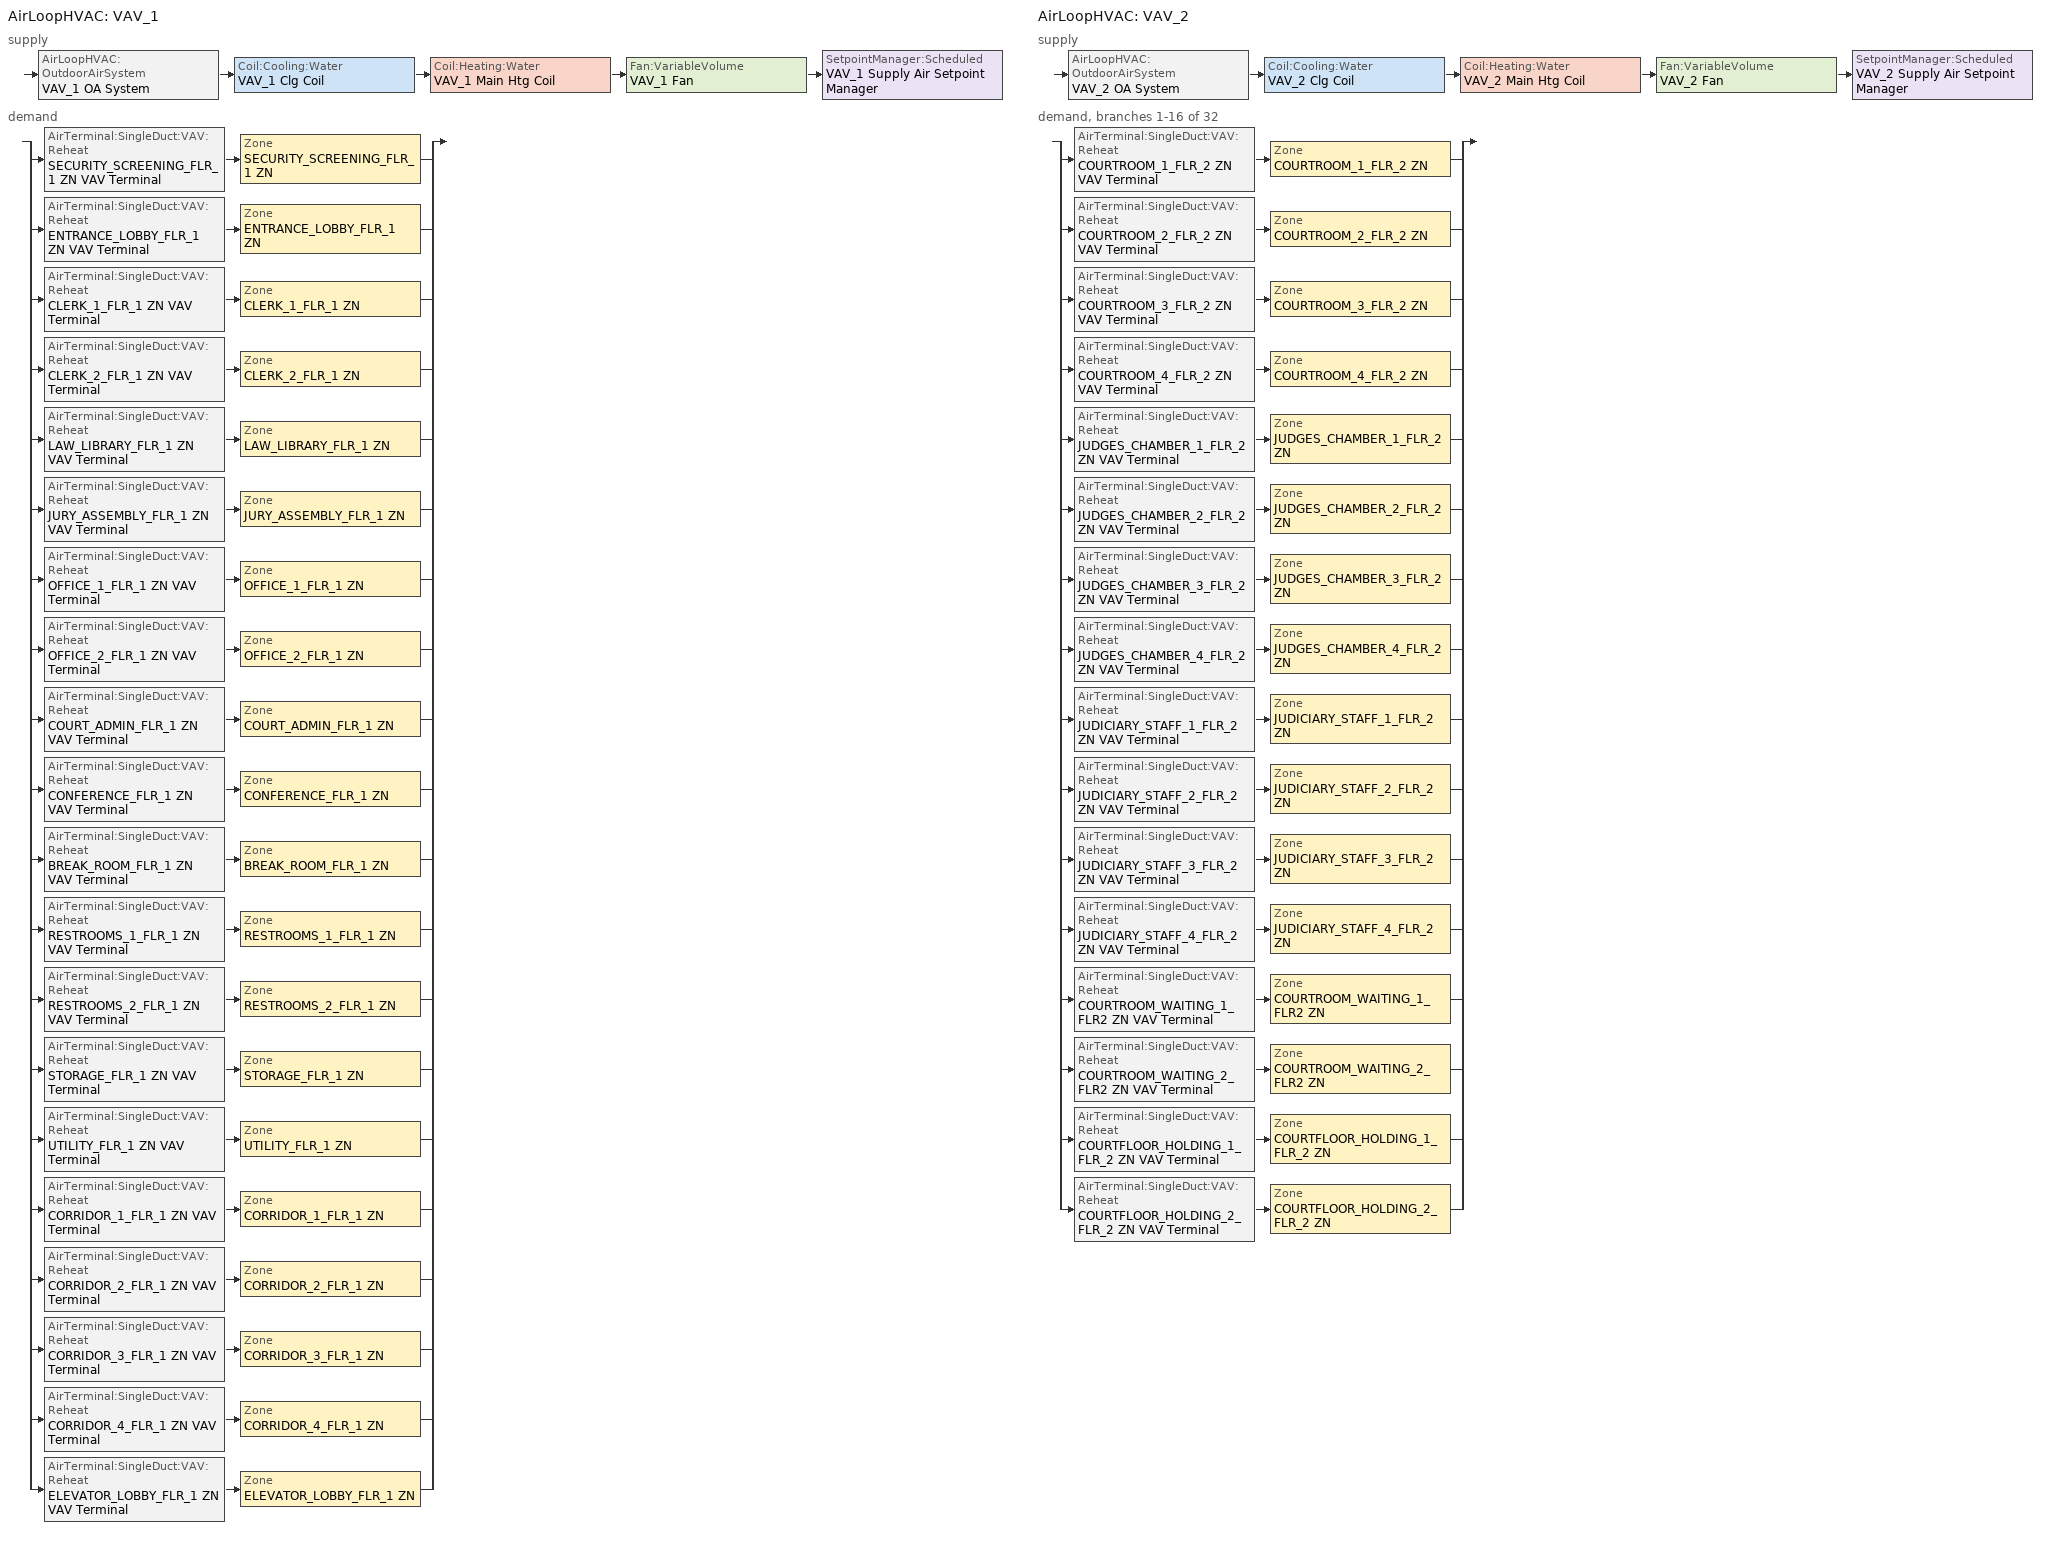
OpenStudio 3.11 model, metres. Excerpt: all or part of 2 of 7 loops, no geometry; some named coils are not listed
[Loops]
AirLoopHVAC 'VAV_1'
 supply: AirLoopHVAC:OutdoorAirSystem 'VAV_1 OA System' > Coil:Cooling:Water 'VAV_1 Clg Coil' > Coil:Heating:Water 'VAV_1 Main Htg Coil' > Fan:VariableVolume 'VAV_1 Fan' > SetpointManager:Scheduled 'VAV_1 Supply Air Setpoint Manager'
 demand: split
  | AirTerminal:SingleDuct:VAV:Reheat 'SECURITY_SCREENING_FLR_1 ZN VAV Terminal' > Zone 'SECURITY_SCREENING_FLR_1 ZN'
  | AirTerminal:SingleDuct:VAV:Reheat 'ENTRANCE_LOBBY_FLR_1 ZN VAV Terminal' > Zone 'ENTRANCE_LOBBY_FLR_1 ZN'
  | AirTerminal:SingleDuct:VAV:Reheat 'CLERK_1_FLR_1 ZN VAV Terminal' > Zone 'CLERK_1_FLR_1 ZN'
  | AirTerminal:SingleDuct:VAV:Reheat 'CLERK_2_FLR_1 ZN VAV Terminal' > Zone 'CLERK_2_FLR_1 ZN'
  | AirTerminal:SingleDuct:VAV:Reheat 'LAW_LIBRARY_FLR_1 ZN VAV Terminal' > Zone 'LAW_LIBRARY_FLR_1 ZN'
  | AirTerminal:SingleDuct:VAV:Reheat 'JURY_ASSEMBLY_FLR_1 ZN VAV Terminal' > Zone 'JURY_ASSEMBLY_FLR_1 ZN'
  | AirTerminal:SingleDuct:VAV:Reheat 'OFFICE_1_FLR_1 ZN VAV Terminal' > Zone 'OFFICE_1_FLR_1 ZN'
  | AirTerminal:SingleDuct:VAV:Reheat 'OFFICE_2_FLR_1 ZN VAV Terminal' > Zone 'OFFICE_2_FLR_1 ZN'
  | AirTerminal:SingleDuct:VAV:Reheat 'COURT_ADMIN_FLR_1 ZN VAV Terminal' > Zone 'COURT_ADMIN_FLR_1 ZN'
  | AirTerminal:SingleDuct:VAV:Reheat 'CONFERENCE_FLR_1 ZN VAV Terminal' > Zone 'CONFERENCE_FLR_1 ZN'
  | AirTerminal:SingleDuct:VAV:Reheat 'BREAK_ROOM_FLR_1 ZN VAV Terminal' > Zone 'BREAK_ROOM_FLR_1 ZN'
  | AirTerminal:SingleDuct:VAV:Reheat 'RESTROOMS_1_FLR_1 ZN VAV Terminal' > Zone 'RESTROOMS_1_FLR_1 ZN'
  | AirTerminal:SingleDuct:VAV:Reheat 'RESTROOMS_2_FLR_1 ZN VAV Terminal' > Zone 'RESTROOMS_2_FLR_1 ZN'
  | AirTerminal:SingleDuct:VAV:Reheat 'STORAGE_FLR_1 ZN VAV Terminal' > Zone 'STORAGE_FLR_1 ZN'
  | AirTerminal:SingleDuct:VAV:Reheat 'UTILITY_FLR_1 ZN VAV Terminal' > Zone 'UTILITY_FLR_1 ZN'
  | AirTerminal:SingleDuct:VAV:Reheat 'CORRIDOR_1_FLR_1 ZN VAV Terminal' > Zone 'CORRIDOR_1_FLR_1 ZN'
  | AirTerminal:SingleDuct:VAV:Reheat 'CORRIDOR_2_FLR_1 ZN VAV Terminal' > Zone 'CORRIDOR_2_FLR_1 ZN'
  | AirTerminal:SingleDuct:VAV:Reheat 'CORRIDOR_3_FLR_1 ZN VAV Terminal' > Zone 'CORRIDOR_3_FLR_1 ZN'
  | AirTerminal:SingleDuct:VAV:Reheat 'CORRIDOR_4_FLR_1 ZN VAV Terminal' > Zone 'CORRIDOR_4_FLR_1 ZN'
  | AirTerminal:SingleDuct:VAV:Reheat 'ELEVATOR_LOBBY_FLR_1 ZN VAV Terminal' > Zone 'ELEVATOR_LOBBY_FLR_1 ZN'
AirLoopHVAC 'VAV_2'
 supply: AirLoopHVAC:OutdoorAirSystem 'VAV_2 OA System' > Coil:Cooling:Water 'VAV_2 Clg Coil' > Coil:Heating:Water 'VAV_2 Main Htg Coil' > Fan:VariableVolume 'VAV_2 Fan' > SetpointManager:Scheduled 'VAV_2 Supply Air Setpoint Manager'
 demand, branches 1-16 of 32: split
  | AirTerminal:SingleDuct:VAV:Reheat 'COURTROOM_1_FLR_2 ZN VAV Terminal' > Zone 'COURTROOM_1_FLR_2 ZN'
  | AirTerminal:SingleDuct:VAV:Reheat 'COURTROOM_2_FLR_2 ZN VAV Terminal' > Zone 'COURTROOM_2_FLR_2 ZN'
  | AirTerminal:SingleDuct:VAV:Reheat 'COURTROOM_3_FLR_2 ZN VAV Terminal' > Zone 'COURTROOM_3_FLR_2 ZN'
  | AirTerminal:SingleDuct:VAV:Reheat 'COURTROOM_4_FLR_2 ZN VAV Terminal' > Zone 'COURTROOM_4_FLR_2 ZN'
  | AirTerminal:SingleDuct:VAV:Reheat 'JUDGES_CHAMBER_1_FLR_2 ZN VAV Terminal' > Zone 'JUDGES_CHAMBER_1_FLR_2 ZN'
  | AirTerminal:SingleDuct:VAV:Reheat 'JUDGES_CHAMBER_2_FLR_2 ZN VAV Terminal' > Zone 'JUDGES_CHAMBER_2_FLR_2 ZN'
  | AirTerminal:SingleDuct:VAV:Reheat 'JUDGES_CHAMBER_3_FLR_2 ZN VAV Terminal' > Zone 'JUDGES_CHAMBER_3_FLR_2 ZN'
  | AirTerminal:SingleDuct:VAV:Reheat 'JUDGES_CHAMBER_4_FLR_2 ZN VAV Terminal' > Zone 'JUDGES_CHAMBER_4_FLR_2 ZN'
  | AirTerminal:SingleDuct:VAV:Reheat 'JUDICIARY_STAFF_1_FLR_2 ZN VAV Terminal' > Zone 'JUDICIARY_STAFF_1_FLR_2 ZN'
  | AirTerminal:SingleDuct:VAV:Reheat 'JUDICIARY_STAFF_2_FLR_2 ZN VAV Terminal' > Zone 'JUDICIARY_STAFF_2_FLR_2 ZN'
  | AirTerminal:SingleDuct:VAV:Reheat 'JUDICIARY_STAFF_3_FLR_2 ZN VAV Terminal' > Zone 'JUDICIARY_STAFF_3_FLR_2 ZN'
  | AirTerminal:SingleDuct:VAV:Reheat 'JUDICIARY_STAFF_4_FLR_2 ZN VAV Terminal' > Zone 'JUDICIARY_STAFF_4_FLR_2 ZN'
  | AirTerminal:SingleDuct:VAV:Reheat 'COURTROOM_WAITING_1_FLR2 ZN VAV Terminal' > Zone 'COURTROOM_WAITING_1_FLR2 ZN'
  | AirTerminal:SingleDuct:VAV:Reheat 'COURTROOM_WAITING_2_FLR2 ZN VAV Terminal' > Zone 'COURTROOM_WAITING_2_FLR2 ZN'
  | AirTerminal:SingleDuct:VAV:Reheat 'COURTFLOOR_HOLDING_1_FLR_2 ZN VAV Terminal' > Zone 'COURTFLOOR_HOLDING_1_FLR_2 ZN'
  | AirTerminal:SingleDuct:VAV:Reheat 'COURTFLOOR_HOLDING_2_FLR_2 ZN VAV Terminal' > Zone 'COURTFLOOR_HOLDING_2_FLR_2 ZN'
[Sizing:Zone] Zone Cooling Design Supply Air Temperature Input Method=SupplyAirTemperature; Zone Cooling Design Supply Air Temperature {C}=12.7778; Zone Cooling Design Supply Air Temperature Difference {deltaC}=11.11; Zone Heating Design Supply Air Temperature Input Method=SupplyAirTemperature; Zone Heating Design Supply Air Temperature {C}=40; Zone Heating Design Supply Air Temperature Difference {deltaC}=11.11; Zone Cooling Design Supply Air Humidity Ratio {kg-H2O/kg-air}=0.0085; Zone Heating Design Supply Air Humidity Ratio {kg-H2O/kg-air}=0.008; Cooling Design Air Flow Method=DesignDayWithLimit; Heating Design Air Flow Method=DesignDay; Heating Maximum Air Flow Fraction=1; Account for Dedicated Outdoor Air System=No; Dedicated Outdoor Air System Control Strategy=NeutralSupplyAir; Dedicated Outdoor Air Low Setpoint Temperature for Design {C}=autosize; Dedicated Outdoor Air High Setpoint Temperature for Design {C}=autosize; Zone Load Sizing Method=Sensible Load Only No Latent Load; Zone Latent Cooling Design Supply Air Humidity Ratio Input Method=HumidityRatioDifference; Zone Cooling Design Supply Air Humidity Ratio Difference {kgWater/kgDryAir}=0.005; Zone Latent Heating Design Supply Air Humidity Ratio Input Method=HumidityRatioDifference; Zone Humidification Design Supply Air Humidity Ratio Difference {kgWater/kgDryAir}=0.005; Design Minimum Zone Ventilation Efficiency=0; Sizing Option=Coincident; Heating Coil Sizing Method=None; Maximum Heating Capacity To Cooling Load Sizing Ratio {W/W}=1
BREAK_ROOM_FLR_1 ZN; CLERK_1_FLR_1 ZN; CLERK_2_FLR_1 ZN; CONFERENCE_FLR_1 ZN; CORRIDOR_1_FLR_1 ZN; CORRIDOR_2_FLR_1 ZN; CORRIDOR_3_FLR_1 ZN; CORRIDOR_4_FLR_1 ZN; COURTFLOOR_HOLDING_1_FLR_2 ZN; COURTFLOOR_HOLDING_2_FLR_2 ZN; COURTROOM_1_FLR_2 ZN; COURTROOM_2_FLR_2 ZN; COURTROOM_3_FLR_2 ZN; COURTROOM_4_FLR_2 ZN; COURTROOM_WAITING_1_FLR2 ZN; COURTROOM_WAITING_2_FLR2 ZN; COURT_ADMIN_FLR_1 ZN; ELEVATOR_LOBBY_FLR_1 ZN; ENTRANCE_LOBBY_FLR_1 ZN; JUDGES_CHAMBER_1_FLR_2 ZN; JUDGES_CHAMBER_2_FLR_2 ZN; JUDGES_CHAMBER_3_FLR_2 ZN; JUDGES_CHAMBER_4_FLR_2 ZN; JUDICIARY_STAFF_1_FLR_2 ZN; JUDICIARY_STAFF_2_FLR_2 ZN; JUDICIARY_STAFF_3_FLR_2 ZN; JUDICIARY_STAFF_4_FLR_2 ZN; JURY_ASSEMBLY_FLR_1 ZN; LAW_LIBRARY_FLR_1 ZN; OFFICE_1_FLR_1 ZN; OFFICE_2_FLR_1 ZN; RESTROOMS_1_FLR_1 ZN; RESTROOMS_2_FLR_1 ZN; SECURITY_SCREENING_FLR_1 ZN; STORAGE_FLR_1 ZN; UTILITY_FLR_1 ZN
[Zone equipment]
BREAK_ROOM_FLR_1 ZN: BREAK_ROOM_FLR_1 ZN VAV Terminal
CLERK_1_FLR_1 ZN: CLERK_1_FLR_1 ZN VAV Terminal
CLERK_2_FLR_1 ZN: CLERK_2_FLR_1 ZN VAV Terminal
CONFERENCE_FLR_1 ZN: CONFERENCE_FLR_1 ZN VAV Terminal
CORRIDOR_1_FLR_1 ZN: CORRIDOR_1_FLR_1 ZN VAV Terminal
CORRIDOR_2_FLR_1 ZN: CORRIDOR_2_FLR_1 ZN VAV Terminal
CORRIDOR_3_FLR_1 ZN: CORRIDOR_3_FLR_1 ZN VAV Terminal
CORRIDOR_4_FLR_1 ZN: CORRIDOR_4_FLR_1 ZN VAV Terminal
COURTFLOOR_HOLDING_1_FLR_2 ZN: COURTFLOOR_HOLDING_1_FLR_2 ZN VAV Terminal
COURTFLOOR_HOLDING_2_FLR_2 ZN: COURTFLOOR_HOLDING_2_FLR_2 ZN VAV Terminal
COURTROOM_1_FLR_2 ZN: COURTROOM_1_FLR_2 ZN VAV Terminal
COURTROOM_2_FLR_2 ZN: COURTROOM_2_FLR_2 ZN VAV Terminal
COURTROOM_3_FLR_2 ZN: COURTROOM_3_FLR_2 ZN VAV Terminal
COURTROOM_4_FLR_2 ZN: COURTROOM_4_FLR_2 ZN VAV Terminal
COURTROOM_WAITING_1_FLR2 ZN: COURTROOM_WAITING_1_FLR2 ZN VAV Terminal
COURTROOM_WAITING_2_FLR2 ZN: COURTROOM_WAITING_2_FLR2 ZN VAV Terminal
COURT_ADMIN_FLR_1 ZN: COURT_ADMIN_FLR_1 ZN VAV Terminal
ELEVATOR_LOBBY_FLR_1 ZN: ELEVATOR_LOBBY_FLR_1 ZN VAV Terminal
ENTRANCE_LOBBY_FLR_1 ZN: ENTRANCE_LOBBY_FLR_1 ZN VAV Terminal
JUDGES_CHAMBER_1_FLR_2 ZN: JUDGES_CHAMBER_1_FLR_2 ZN VAV Terminal
JUDGES_CHAMBER_2_FLR_2 ZN: JUDGES_CHAMBER_2_FLR_2 ZN VAV Terminal
JUDGES_CHAMBER_3_FLR_2 ZN: JUDGES_CHAMBER_3_FLR_2 ZN VAV Terminal
JUDGES_CHAMBER_4_FLR_2 ZN: JUDGES_CHAMBER_4_FLR_2 ZN VAV Terminal
JUDICIARY_STAFF_1_FLR_2 ZN: JUDICIARY_STAFF_1_FLR_2 ZN VAV Terminal
JUDICIARY_STAFF_2_FLR_2 ZN: JUDICIARY_STAFF_2_FLR_2 ZN VAV Terminal
JUDICIARY_STAFF_3_FLR_2 ZN: JUDICIARY_STAFF_3_FLR_2 ZN VAV Terminal
JUDICIARY_STAFF_4_FLR_2 ZN: JUDICIARY_STAFF_4_FLR_2 ZN VAV Terminal
JURY_ASSEMBLY_FLR_1 ZN: JURY_ASSEMBLY_FLR_1 ZN VAV Terminal
LAW_LIBRARY_FLR_1 ZN: LAW_LIBRARY_FLR_1 ZN VAV Terminal
OFFICE_1_FLR_1 ZN: OFFICE_1_FLR_1 ZN VAV Terminal
OFFICE_2_FLR_1 ZN: OFFICE_2_FLR_1 ZN VAV Terminal
RESTROOMS_1_FLR_1 ZN: RESTROOMS_1_FLR_1 ZN VAV Terminal
RESTROOMS_2_FLR_1 ZN: RESTROOMS_2_FLR_1 ZN VAV Terminal
SECURITY_SCREENING_FLR_1 ZN: SECURITY_SCREENING_FLR_1 ZN VAV Terminal
STORAGE_FLR_1 ZN: STORAGE_FLR_1 ZN VAV Terminal
UTILITY_FLR_1 ZN: UTILITY_FLR_1 ZN VAV Terminal
[SetpointManager:Scheduled] Control Variable=Temperature; Schedule=Supply Air Temp - 55.0F
Name | Setpoint Node or NodeList
VAV_1 Supply Air Setpoint Manager | VAV_1 Supply Outlet Node
VAV_2 Supply Air Setpoint Manager | VAV_2 Supply Outlet Node
[AirLoopHVAC] Availability Schedule=Courthouse HVACOperationSched; Design Supply Air Flow Rate {m3/s}=autosize; Design Return Air Flow Fraction of Supply Air Flow=1
VAV_1; VAV_2
[Sizing:System] Type of Load to Size On=Sensible; Design Outdoor Air Flow Rate {m3/s}=Autosize; Central Heating Maximum System Air Flow Ratio=0.3; Preheat Design Temperature {C}=7.22222; Preheat Design Humidity Ratio {kg-H2O/kg-Air}=0.008; Precool Design Temperature {C}=12.7778; Precool Design Humidity Ratio {kg-H2O/kg-Air}=0.008; Central Cooling Design Supply Air Temperature {C}=12.7778; Central Heating Design Supply Air Temperature {C}=12.7778; Sizing Option=Coincident; 100% Outdoor Air in Cooling=No; 100% Outdoor Air in Heating=No; Central Cooling Design Supply Air Humidity Ratio {kg-H2O/kg-Air}=0.0085; Central Heating Design Supply Air Humidity Ratio {kg-H2O/kg-Air}=0.008; Cooling Design Air Flow Method=DesignDay; Heating Design Air Flow Method=DesignDay; System Outdoor Air Method=Standard62.1VentilationRateProcedure; Zone Maximum Outdoor Air Fraction=1; Cooling Supply Air Flow Rate Per Floor Area {m3/s-m2}=0.00996765; Cooling Fraction of Autosized Cooling Supply Air Flow Rate=1; Cooling Supply Air Flow Rate Per Unit Cooling Capacity {m3/s-W}=3.94755e-05; Heating Supply Air Flow Rate Per Floor Area {m3/s-m2}=0.00996765; Heating Fraction of Autosized Heating Supply Air Flow Rate=1; Heating Fraction of Autosized Cooling Supply Air Flow Rate=1; Heating Supply Air Flow Rate Per Unit Heating Capacity {m3/s-W}=3.15882e-05; Cooling Design Capacity Method=CoolingDesignCapacity; Cooling Design Capacity {W}=autosize; Cooling Design Capacity Per Floor Area {W/m2}=234.7; Fraction of Autosized Cooling Design Capacity=1; Heating Design Capacity Method=HeatingDesignCapacity; Heating Design Capacity {W}=autosize; Heating Design Capacity Per Floor Area {W/m2}=157; Fraction of Autosized Heating Design Capacity=1; Central Cooling Capacity Control Method=OnOff; Occupant Diversity=autosize; Heating Coil Sizing Method=None; Maximum Heating Capacity To Cooling Capacity Sizing Ratio {W/W}=1
VAV_1; VAV_2
[Fan:VariableVolume] Availability Schedule=Always On Discrete; Fan Total Efficiency=0.6006; Maximum Flow Rate {m3/s}=Autosize; Fan Power Minimum Flow Rate Input Method=Fraction; Fan Power Minimum Flow Fraction=0.25; Fan Power Minimum Air Flow Rate {m3/s}=0; Motor Efficiency=0.924; Motor In Airstream Fraction=1; Fan Power Coefficient 1=0.189848; Fan Power Coefficient 2=0.31447; Fan Power Coefficient 3=0.495682; Fan Power Coefficient 4=0; Fan Power Coefficient 5=0
Name | Pressure Rise {Pa}
VAV_1 Fan | 1574.24
VAV_2 Fan | 1389.92
[Controller:OutdoorAir] Minimum Outdoor Air Flow Rate {m3/s}=autosize; Maximum Outdoor Air Flow Rate {m3/s}=Autosize; Economizer Control Type=FixedDryBulb; Economizer Control Action Type=ModulateFlow; Economizer Maximum Limit Dry-Bulb Temperature {C}=12.7778; Lockout Type=LockoutWithHeating; Minimum Limit Type=FixedMinimum; Minimum Outdoor Air Schedule=Courthouse_MinOA_MotorizedDamper_Sched; High Humidity Control=No; High Humidity Outdoor Air Flow Ratio=1; Control High Indoor Humidity Based on Outdoor Humidity Ratio=Yes; Heat Recovery Bypass Control Type=BypassWhenWithinEconomizerLimits; Economizer Operation Staging=InterlockedWithMechanicalCooling
Name | Controller Mechanical Ventilation
VAV_1 OA Controller | VAV_1 Vent Controller
VAV_2 OA Controller | VAV_2 Vent Controller
[Controller:MechanicalVentilation] Availability Schedule=Always On Discrete; System Outdoor Air Method=ZoneSum
VAV_1 Vent Controller; VAV_2 Vent Controller
[AirLoopHVAC:OutdoorAirSystem]
Name | Controller
VAV_1 OA System | VAV_1 OA Controller
VAV_2 OA System | VAV_2 OA Controller
[AirTerminal:SingleDuct:VAV:Reheat] Availability Schedule=Always On Discrete; Maximum Air Flow Rate {m3/s}=AutoSize; Zone Minimum Air Flow Input Method=Constant; Constant Minimum Air Flow Fraction=0.3; Fixed Minimum Air Flow Rate {m3/s}=0; Maximum Hot Water or Steam Flow Rate {m3/s}=AutoSize; Minimum Hot Water or Steam Flow Rate {m3/s}=0; Convergence Tolerance=0.001; Damper Heating Action=Normal; Maximum Flow per Zone Floor Area During Reheat {m3/s-m2}=AutoSize; Maximum Flow Fraction During Reheat=AutoSize; Maximum Reheat Air Temperature {C}=40; Control For Outdoor Air=No
Name | Reheat Coil
SECURITY_SCREENING_FLR_1 ZN VAV Terminal | SECURITY_SCREENING_FLR_1 ZN Reheat Coil
ENTRANCE_LOBBY_FLR_1 ZN VAV Terminal | ENTRANCE_LOBBY_FLR_1 ZN Reheat Coil
CLERK_1_FLR_1 ZN VAV Terminal | CLERK_1_FLR_1 ZN Reheat Coil
CLERK_2_FLR_1 ZN VAV Terminal | CLERK_2_FLR_1 ZN Reheat Coil
LAW_LIBRARY_FLR_1 ZN VAV Terminal | LAW_LIBRARY_FLR_1 ZN Reheat Coil
JURY_ASSEMBLY_FLR_1 ZN VAV Terminal | JURY_ASSEMBLY_FLR_1 ZN Reheat Coil
OFFICE_1_FLR_1 ZN VAV Terminal | OFFICE_1_FLR_1 ZN Reheat Coil
OFFICE_2_FLR_1 ZN VAV Terminal | OFFICE_2_FLR_1 ZN Reheat Coil
COURT_ADMIN_FLR_1 ZN VAV Terminal | COURT_ADMIN_FLR_1 ZN Reheat Coil
CONFERENCE_FLR_1 ZN VAV Terminal | CONFERENCE_FLR_1 ZN Reheat Coil
BREAK_ROOM_FLR_1 ZN VAV Terminal | BREAK_ROOM_FLR_1 ZN Reheat Coil
RESTROOMS_1_FLR_1 ZN VAV Terminal | RESTROOMS_1_FLR_1 ZN Reheat Coil
RESTROOMS_2_FLR_1 ZN VAV Terminal | RESTROOMS_2_FLR_1 ZN Reheat Coil
STORAGE_FLR_1 ZN VAV Terminal | STORAGE_FLR_1 ZN Reheat Coil
UTILITY_FLR_1 ZN VAV Terminal | UTILITY_FLR_1 ZN Reheat Coil
CORRIDOR_1_FLR_1 ZN VAV Terminal | CORRIDOR_1_FLR_1 ZN Reheat Coil
CORRIDOR_2_FLR_1 ZN VAV Terminal | CORRIDOR_2_FLR_1 ZN Reheat Coil
CORRIDOR_3_FLR_1 ZN VAV Terminal | CORRIDOR_3_FLR_1 ZN Reheat Coil
CORRIDOR_4_FLR_1 ZN VAV Terminal | CORRIDOR_4_FLR_1 ZN Reheat Coil
ELEVATOR_LOBBY_FLR_1 ZN VAV Terminal | ELEVATOR_LOBBY_FLR_1 ZN Reheat Coil
COURTROOM_1_FLR_2 ZN VAV Terminal | COURTROOM_1_FLR_2 ZN Reheat Coil
COURTROOM_2_FLR_2 ZN VAV Terminal | COURTROOM_2_FLR_2 ZN Reheat Coil
COURTROOM_3_FLR_2 ZN VAV Terminal | COURTROOM_3_FLR_2 ZN Reheat Coil
COURTROOM_4_FLR_2 ZN VAV Terminal | COURTROOM_4_FLR_2 ZN Reheat Coil
JUDGES_CHAMBER_1_FLR_2 ZN VAV Terminal | JUDGES_CHAMBER_1_FLR_2 ZN Reheat Coil
JUDGES_CHAMBER_2_FLR_2 ZN VAV Terminal | JUDGES_CHAMBER_2_FLR_2 ZN Reheat Coil
JUDGES_CHAMBER_3_FLR_2 ZN VAV Terminal | JUDGES_CHAMBER_3_FLR_2 ZN Reheat Coil
JUDGES_CHAMBER_4_FLR_2 ZN VAV Terminal | JUDGES_CHAMBER_4_FLR_2 ZN Reheat Coil
JUDICIARY_STAFF_1_FLR_2 ZN VAV Terminal | JUDICIARY_STAFF_1_FLR_2 ZN Reheat Coil
JUDICIARY_STAFF_2_FLR_2 ZN VAV Terminal | JUDICIARY_STAFF_2_FLR_2 ZN Reheat Coil
JUDICIARY_STAFF_3_FLR_2 ZN VAV Terminal | JUDICIARY_STAFF_3_FLR_2 ZN Reheat Coil
JUDICIARY_STAFF_4_FLR_2 ZN VAV Terminal | JUDICIARY_STAFF_4_FLR_2 ZN Reheat Coil
COURTROOM_WAITING_1_FLR2 ZN VAV Terminal | COURTROOM_WAITING_1_FLR2 ZN Reheat Coil
COURTROOM_WAITING_2_FLR2 ZN VAV Terminal | COURTROOM_WAITING_2_FLR2 ZN Reheat Coil
COURTFLOOR_HOLDING_1_FLR_2 ZN VAV Terminal | COURTFLOOR_HOLDING_1_FLR_2 ZN Reheat Coil
COURTFLOOR_HOLDING_2_FLR_2 ZN VAV Terminal | COURTFLOOR_HOLDING_2_FLR_2 ZN Reheat Coil
[Schedule:Constant]
Always On Discrete: Value=1
[Schedule:Ruleset]
Name | Default Day Schedule | Summer Design Day Schedule | Winter Design Day Schedule
Courthouse HVACOperationSched | Courthouse HVACOperationSched Default | Courthouse HVACOperationSched Summer Design Day | Courthouse HVACOperationSched Winter Design Day
Courthouse_MinOA_MotorizedDamper_Sched | Courthouse_MinOA_MotorizedDamper_Sched Default | Courthouse_MinOA_MotorizedDamper_Sched Summer Design Day | Courthouse_MinOA_MotorizedDamper_Sched Winter Design Day
Supply Air Temp - 55.0F | Supply Air Temp - 55.0F Default
[Schedule:Day]
Courthouse HVACOperationSched Default; Courthouse_MinOA_MotorizedDamper_Sched Default: No, 24, 0, 0
Courthouse HVACOperationSched Summer Design Day; Courthouse HVACOperationSched SmrDsn|Wkdy Day: No, 6, 0, 0, 22, 0, 1, 24, 0, 0
Courthouse HVACOperationSched Winter Design Day; Courthouse HVACOperationSched WntrDsn|Sat Day: No, 6, 0, 0, 18, 0, 1, 24, 0, 0
Courthouse_MinOA_MotorizedDamper_Sched Summer Design Day; Courthouse_MinOA_MotorizedDamper_Sched SmrDsn|Wkdy Day: No, 7, 0, 0, 22, 0, 1, 24, 0, 0
Courthouse_MinOA_MotorizedDamper_Sched Winter Design Day; Courthouse_MinOA_MotorizedDamper_Sched WntrDsn|Sat Day: No, 7, 0, 0, 18, 0, 1, 24, 0, 0
Supply Air Temp - 55.0F Default: 24, 0, 12.7778
[Schedule:Rule] Date Specification Type=DateRange; Start Month=1; Start Day=1; End Month=12; End Day=31
Name | Schedule Ruleset | Rule Order | Day Schedule | Apply Monday | Apply Tuesday | Apply Wednesday | Apply Thursday | Apply Friday | Apply Saturday
Schedule Rule 39 | Courthouse HVACOperationSched | 1 | Courthouse HVACOperationSched SmrDsn|Wkdy Day | Yes | Yes | Yes | Yes | Yes
Schedule Rule 40 | Courthouse HVACOperationSched | 0 | Courthouse HVACOperationSched WntrDsn|Sat Day |  |  |  |  |  | Yes
Schedule Rule 41 | Courthouse_MinOA_MotorizedDamper_Sched | 1 | Courthouse_MinOA_MotorizedDamper_Sched SmrDsn|Wkdy Day | Yes | Yes | Yes | Yes | Yes
Schedule Rule 42 | Courthouse_MinOA_MotorizedDamper_Sched | 0 | Courthouse_MinOA_MotorizedDamper_Sched WntrDsn|Sat Day |  |  |  |  |  | Yes
